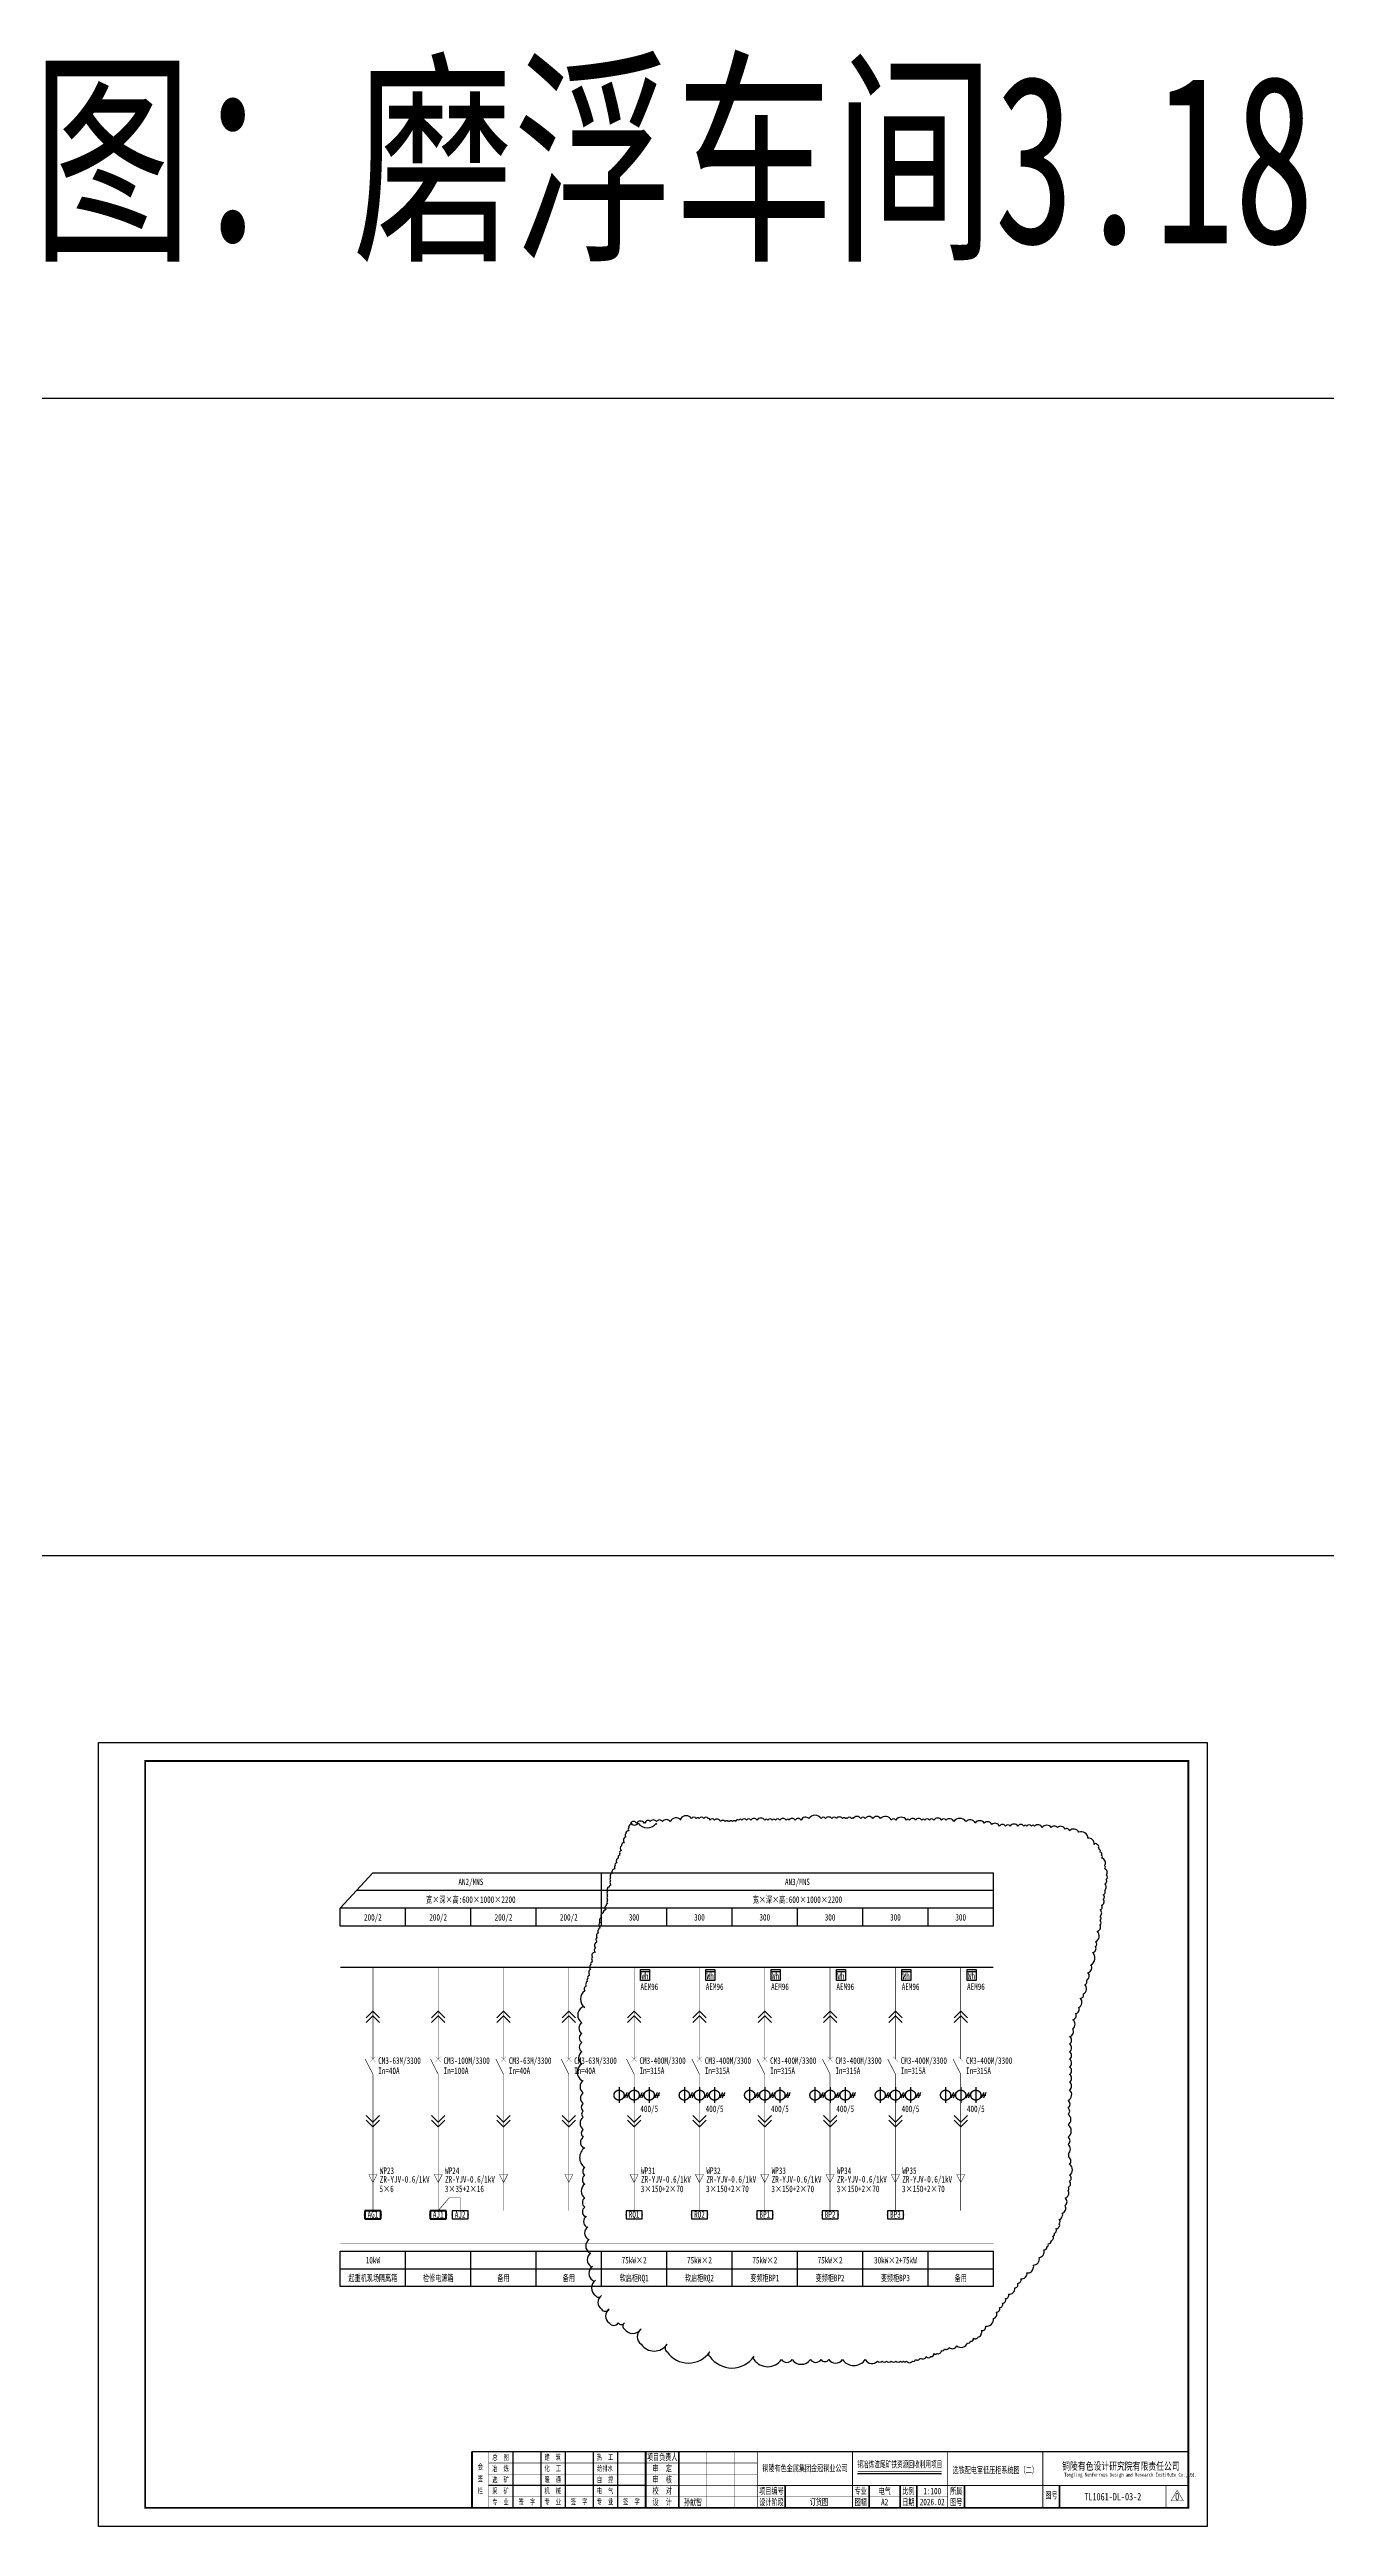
# Model space of a CAD drawing. Header units: millimetres. Extents: x 401220 to 2750366, y -101310 to 943175.
# Drawn here: x 649596 to 718024, y 700022 to 832709 of the extents above; entities that cross this region are included whole.
import ezdxf
from ezdxf.enums import TextEntityAlignment as Align

# ---------------------------------------------------------------- set-up
doc = ezdxf.new("R2010")
doc.units = ezdxf.units.MM
doc.linetypes.add('常规', pattern=[20, 10, 0, 10])
for name, color, linetype, lineweight in [('BXT', 7, 'Continuous', 0), ('CAXA0', 7, 'Continuous', 70), ('MX', 3, 'Continuous', 0), ('SW', 8, 'Continuous', 20), ('TEXT', 4, 'Continuous', 0), ('电辅助1', 7, 'Continuous', 0)]:
    doc.layers.add(name, color=color, linetype=linetype, lineweight=lineweight)
for name, color, linetype in [('动力平面导线层', 3, '常规'), ('图框', 7, 'Continuous'), ('文字', 7, 'Continuous'), ('照明平面设备层', 1, 'Continuous')]:
    doc.layers.add(name, color=color, linetype=linetype)
doc.styles.add('HZ', font='simsun.ttf', dxfattribs={"width": 0.75})
doc.styles.add('IDQSTYLE', font='NSimSun.ttf', dxfattribs={"width": 0.7})
doc.styles.add('标准', font='NSimSun.ttf', dxfattribs={"width": 0.667})
doc.linetypes.add('接地线', pattern='A,500,[136,EESLTYPE.shx,S=100,R=0,X=0,Y=0],500,-200,60,-200', length=1460)

# ---------------------------------------------------------------- blocks, each defined once
blk = doc.blocks.new('PLA1')
at = {"color": 0, "linetype": 'ByBlock', "lineweight": -2}
for p, q in [((-500, 500), (-500, 0)), ((500, 500), (-500, 500)), ((-500, 0), (500, 0)), ((500, 0), (500, 500))]:
    blk.add_line(p, q, dxfattribs=at)
for p in [(-500, 250), (0, 500), (0, 0), (500, 250)]:
    blk.add_point(p, dxfattribs=at)
blk = doc.blocks.new('HG')
at = {"layer": 'CAXA0', "color": 3, "linetype": 'Continuous', "lineweight": 0}
for p, q in [((0, 0), (-360, -360)), ((0, 0), (360, -360)), ((0, -250), (-360, -610)), ((0, -250), (360, -610))]:
    blk.add_line(p, q, dxfattribs=at)
blk = doc.blocks.new('0208D')
at = {"color": 3, "linetype": 'Continuous', "const_width": 0.3}
blk.add_lwpolyline([(0, -7.5), (0, 0)], dxfattribs=at)
blk.add_lwpolyline([(0, -7.5), (2.5, -2.5), (-2.5, -2.5)], close=True, dxfattribs=at)
blk = doc.blocks.new('1107AA')
at = {"color": 3, "linetype": 'Continuous'}
for points, const_width in [([(0, -7.5), (-3.8, 0)], 0.3), ([(1.2, 1.2), (-1.2, -1.2)], 0.1), ([(-1.2, 1.2), (1.2, -1.2)], 0.1)]:
    blk.add_lwpolyline(points, dxfattribs=dict(at, const_width=const_width))
blk = doc.blocks.new('KK')
at = {"layer": 'MX', "color": 3, "linetype": '常规', "lineweight": 25}
for p, q in [((-498, -143), (-378, 128)), ((-384, -143), (-264, 128)), ((313, -143), (432, 128)), ((426, -143), (546, 128)), ((1123, -143), (1243, 128)), ((1236, -143), (1356, 128)), ((-540, -8), (-270, -8)), ((270, -8), (540, -8)), ((1080, -8), (1351, -8))]:
    blk.add_line(p, q, dxfattribs=at)
for centre in [(-810, -8), (0, -8), (810, -8)]:
    blk.add_circle(centre, 270, dxfattribs=at)
at = {"layer": '动力平面导线层', "lineweight": -3, "ltscale": 100}
for p, q in [((-810, 417), (-810, -417)), ((0, 417), (0, -417)), ((810, 417), (810, -417))]:
    blk.add_line(p, q, dxfattribs=at)
blk = doc.blocks.new('3')
at = {"layer": 'TEXT', "color": 7, "lineweight": 25, "style": 'HZ', "width": 0.75}
for s, height, p in [('铜陵有色设计研究院有限责任公司', 400, (221501, 249018)), ('Tongling Nonferrous Design and Research Institute Co.,Ltd.', 200, (221613, 248659))]:
    blk.add_text(s, height=height, dxfattribs=at).set_placement(p)
blk = doc.blocks.new('铜陵有色图签02')
at = {"layer": '图框', "linetype": 'Continuous', "lineweight": 50}
for p, q in [((-38401, 3003), (-38401, 1)), ((-29100, 3001), (-29100, 0))]:
    blk.add_line(p, q, dxfattribs=at)
at = {"layer": '图框', "color": 7, "linetype": 'Continuous', "lineweight": 25}
for p, q in [((-36201, 3010), (-36201, 9)), ((-34701, 3010), (-34701, 9)), ((-33401, 3017), (-33401, 16)), ((-31901, 3017), (-31901, 16)), ((-30601, 3017), (-30601, 16)), ((-29100, 1201), (-37501, 1201))]:
    blk.add_line(p, q, dxfattribs=at)
at = {"layer": '图框', "color": 7, "linetype": 'Continuous', "lineweight": 35}
for p, q in [((-27300, 3001), (-27300, 1)), ((-21600, 1197), (-21600, -3)), ((-17100, 1200), (-17100, 0)), ((-15450, 0), (-15450, 1200)), ((-14550, 1200), (-14550, 0)), ((-12000, 1201), (-12000, 1)), ((-6900, 1202), (-6900, 2))]:
    blk.add_line(p, q, dxfattribs=at)
at = {"layer": '图框', "lineweight": 25}
blk.add_line((-17723, 1830), (-13223, 1830), dxfattribs=at)
at = {"layer": '图框', "lineweight": 70, "const_width": 70}
blk.add_lwpolyline([(-17980, 3001), (0, 3001), (-38401, 3001)], dxfattribs=at)
at = {"layer": '图框', "color": 7, "linetype": 'Continuous', "lineweight": 25, "const_width": 25}
for points in [[(-37501, 3000), (-37501, 0)], [(-25800, 3001), (-25800, 1)], [(-24300, 3001), (-24300, 1)], [(-23100, 2401), (-37501, 2401)], [(-23100, 1801), (-37501, 1801)], [(-12900, 600), (-18000, 600), (-37501, 600)], [(-23100, 1201), (-29100, 1201)], [(-602, 943), (-932, 371), (-272, 371), (-602, 943)]]:
    blk.add_lwpolyline(points, dxfattribs=at)
at = {"layer": '图框', "linetype": 'Continuous', "lineweight": 50, "const_width": 50}
for points in [[(-23100, 3001), (-23100, 1)], [(-18000, 3000), (-18000, 0)]]:
    blk.add_lwpolyline(points, dxfattribs=at)
at = {"layer": '图框', "lineweight": 50, "const_width": 50}
for points in [[(-12900, 3001), (-12900, 1)], [(-7800, 3001), (-7800, 1)], [(0, 3000), (0, 0)], [(-23100, 1200), (0, 1200)]]:
    blk.add_lwpolyline(points, dxfattribs=at)
at = {"layer": '图框', "lineweight": 25, "const_width": 35}
blk.add_lwpolyline([(-17723, 1930), (-13223, 1930)], dxfattribs=at)
at = {"layer": '图框', "linetype": 'Continuous', "lineweight": 70, "const_width": 70}
blk.add_lwpolyline([(-38401, 1), (0, 0)], dxfattribs=at)
at = {"layer": '图框', "color": 7, "linetype": 'Continuous', "lineweight": 35, "const_width": 25}
blk.add_lwpolyline([(-1200, 1201), (-1200, 0)], dxfattribs=at)
at = {"layer": '图框', "lineweight": 25}
blk.add_blockref('3', (-228268, -246986), dxfattribs=at)
at = {"layer": 'TEXT', "color": 7, "lineweight": 25, "style": '标准', "width": 0.667}
for s, height, p in [('总  图', 300, (-36862, 2555)), ('建  筑', 300, (-34062, 2562)), ('热  工', 300, (-31262, 2562)), ('项目负责人', 350, (-28197, 2541)), ('签', 300, (-37942, 1404)), ('会', 300, (-37942, 2054)), ('冶  炼', 300, (-36862, 1955)), ('选  矿', 300, (-36862, 1355)), ('化  工', 300, (-34062, 1962)), ('暖  通', 300, (-34062, 1362)), ('给排水', 300, (-31262, 1962)), ('自  控', 300, (-31262, 1362)), ('审  定', 350, (-28197, 1941)), ('审  核', 350, (-28197, 1341)), ('栏', 300, (-37942, 754)), ('采  矿', 300, (-36862, 754)), ('专  业', 300, (-36862, 170)), ('签  字', 300, (-35449, 170)), ('机  械', 300, (-34062, 761)), ('专  业', 300, (-34062, 177)), ('签  字', 300, (-32649, 177)), ('专  业', 300, (-31262, 177)), ('电  气', 300, (-31262, 761)), ('签  字', 300, (-29849, 177)), ('校  对', 350, (-28197, 741)), ('设  计', 350, (-28197, 139)), ('项目编号', 350, (-22343, 730)), ('设计阶段', 350, (-22343, 130)), ('专业', 350, (-17559, 730)), ('图幅', 350, (-17559, 130)), ('比例', 350, (-15009, 730)), ('日期', 350, (-15009, 130)), ('所属', 350, (-12438, 730)), ('图号', 350, (-12438, 130)), ('图号', 350, (-7339, 495))]:
    blk.add_text(s, height=height, dxfattribs=at).set_placement(p, align=Align.CENTER)

msp = doc.modelspace()

# ---------------------------------------------------------------- linework, layer by layer
at = {"color": 3}
for p, q in [((930455.5, 814021.7), (401219.7, 814021.7)), ((930455.5, 752021.7), (401219.7, 752021.7))]:
    msp.add_line(p, q, dxfattribs=at)
msp.add_line((665174.2, 733137.5), (666924.2, 735037.5))
at = {"color": 1}
msp.add_lwpolyline([(680809.6, 737702.4, 0.52056705), (680809.6, 737620.8, 0.52056705), (680646.1, 737539.1, 0.52056705), (680646.1, 737457.5, 0.52056705), (680646.1, 737294.2, 0.52056705), (680482.7, 737130.9, 0.52056705), (680482.7, 736967.6, 0.52056705), (680401, 736641, 0.52056705), (680237.6, 736477.7, 0.52056705), (680237.6, 736232.7, 0.52056705), (680155.9, 736069.4, 0.52056705), (680155.9, 735987.8, 0.52056705), (680074.2, 735824.5, 0.52056705), (679992.5, 735579.5, 0.52056705), (679910.8, 735416.3, 0.52056705), (679910.8, 735253, 0.52056705), (679747.3, 735008, 0.52056705), (679665.6, 734763.1, 0.52056705), (679665.6, 734599.8, 0.52056705), (679665.6, 734436.5, 0.52056705), (679665.6, 734354.8, 0.52056705), (679583.9, 734273.2, 0.52056705), (679502.2, 734191.5, 0.52056705), (679502.2, 734109.9, 0.52056705), (679502.2, 734028.2, 0.52056705), (679502.2, 733864.9, 0.52056705), (679502.2, 733783.3, 0.52056705), (679502.2, 733620, 0.52056705), (679502.2, 733538.3, 0.52056705), (679502.2, 733375, 0.52056705), (679420.5, 733293.4, 0.52056705), (679420.5, 733048.4, 0.52056705), (679257.1, 732885.2, 0.52056705), (679175.4, 732640.2, 0.52056705), (679093.7, 732395.3, 0.52056705), (679093.7, 732150.3, 0.52056705), (679093.7, 732068.7, 0.52056705), (679012, 731987, 0.52056705), (679012, 731823.7, 0.52056705), (678930.3, 731578.8, 0.52056705), (678930.3, 731333.8, 0.52056705), (678848.5, 731007.2, 0.52056705), (678848.5, 730762.3, 0.52056705), (678766.8, 730762.3, 0.52056705), (678685.1, 730517.3, 0.52056705), (678685.1, 730354.1, 0.52056705), (678685.1, 730272.4, 0.52056705), (678603.4, 730109.1, 0.52056705), (678603.4, 729864.2, 0.52056705), (678521.7, 729619.2, 0.52056705), (678521.7, 729537.6, 0.52056705), (678440, 729374.3, 0.52056705), (678440, 729211, 0.52056705), (678358.3, 729129.3, 0.52056705), (678358.3, 728966, 0.52056705), (678276.6, 728721.1, 0.52056705), (678276.6, 727823, 0.52056705), (678113.2, 727823, 0.52056705), (678113.2, 727006.5, 0.52056705), (678113.2, 726434.9, 0.52056705), (678113.2, 725945, 0.52056705), (678113.2, 725455.1, 0.52056705), (678113.2, 724802, 0.52056705), (678113.2, 723903.8, 0.52056705), (678194.9, 723903.8, 0.52056705), (678194.9, 723250.6, 0.52056705), (678194.9, 722679.1, 0.52056705), (678194.9, 722270.9, 0.52056705), (678194.9, 721944.3, 0.52056705), (678194.9, 721291.1, 0.52056705), (678194.9, 720882.8, 0.52056705), (678194.9, 720311.3, 0.52056705), (678276.6, 720311.3, 0.52056705), (678276.6, 719249.9, 0.52056705), (678276.6, 718841.6, 0.52056705), (678276.6, 718351.7, 0.52056705), (678276.6, 717616.9, 0.52056705), (678276.6, 717127, 0.52056705), (678276.6, 716637.1, 0.52056705), (678358.3, 716637.1, 0.52056705), (678358.3, 716065.6, 0.52056705), (678440, 716065.6, 0.52056705), (678440, 715412.4, 0.52056705), (678521.7, 715412.4, 0.52056705), (678521.7, 714677.6, 0.52056705), (678603.4, 714677.6, 0.52056705), (678603.4, 713942.7, 0.52056705), (678685.1, 713942.7, 0.52056705), (678685.1, 713207.9, 0.52056705), (678848.5, 713207.9, 0.52056705), (678848.5, 712391.4, 0.52056705), (679175.4, 712391.4, 0.52056705), (679175.4, 711656.6, 0.52056705), (679583.9, 711656.6, 0.52056705), (679583.9, 710921.7, 0.52056705), (680074.2, 710921.7, 0.52056705), (680401, 710921.7, 0.52056705), (680401, 710595.1, 0.52056705), (681299.8, 710595.1, 0.52056705), (681299.8, 709778.7, 0.52056705), (682688.9, 709778.7, 0.52056705), (682688.9, 709370.4, 0.52056705), (684976.7, 709370.4, 0.52056705), (684976.7, 709125.5, 0.52056705), (687346.3, 709125.5, 0.52056705), (687346.3, 708962.2, 0.52056705), (688817, 708962.2, 0.52056705), (689389, 708962.2, 0.52056705), (690369.5, 708962.2, 0.52056705), (690941.4, 708962.2, 0.52056705), (691350, 708962.2, 0.52056705), (692085.4, 708962.2, 0.52056705), (693311, 708962.2, 0.52056705), (693964.7, 708880.5, 0.52056705), (694209.8, 708880.5, 0.52056705), (694454.9, 708880.5, 0.52056705), (694700, 708880.5, 0.52056705), (694945.2, 708880.5, 0.52056705), (695190.3, 708880.5, 0.52056705), (695353.7, 708880.5, 0.52056705), (695517.1, 708880.5, 0.52056705), (695844, 708880.5, 0.52056705), (696007.4, 708962.2, 0.52056705), (696252.5, 709043.8, 0.52056705), (696579.4, 709125.5, 0.52056705), (696824.5, 709125.5, 0.52056705), (696987.9, 709288.8, 0.52056705), (697151.3, 709288.8, 0.52056705), (697396.4, 709452.1, 0.52056705), (697559.9, 709533.7, 0.52056705), (697805, 709615.4, 0.52056705), (698213.5, 709697, 0.52056705), (698785.5, 709860.3, 0.52056705), (698948.9, 709942, 0.52056705), (699112.3, 710105.3, 0.52056705), (699357.5, 710186.9, 0.52056705), (699520.9, 710350.2, 0.52056705), (699520.9, 710513.5, 0.52056705), (699766, 710758.4, 0.52056705), (700174.5, 711166.7, 0.52056705), (700338, 711493.3, 0.52056705), (700501.4, 711738.2, 0.52056705), (700664.8, 711983.2, 0.52056705), (700828.2, 712228.1, 0.52056705), (700991.6, 712473.1, 0.52056705), (701318.5, 712799.7, 0.52056705), (701481.9, 713044.6, 0.52056705), (701645.3, 713289.5, 0.52056705), (701972.1, 713616.1, 0.52056705), (702299, 713861.1, 0.52056705), (702299, 714024.4, 0.52056705), (702625.8, 714432.6, 0.52056705), (702870.9, 714840.9, 0.52056705), (703034.3, 715004.2, 0.52056705), (703116.1, 715167.5, 0.52056705), (703279.5, 715330.8, 0.52056705), (703361.2, 715575.7, 0.52056705), (703442.9, 715739, 0.52056705), (703524.6, 715983.9, 0.52056705), (703688, 716065.6, 0.52056705), (703688, 716228.9, 0.52056705), (703688, 716473.8, 0.52056705), (703851.4, 716637.1, 0.52056705), (703851.4, 716800.4, 0.52056705), (704014.9, 717208.7, 0.52056705), (704014.9, 717616.9, 0.52056705), (704178.3, 718025.1, 0.52056705), (704178.3, 718188.4, 0.52056705), (704260, 718515, 0.52056705), (704260, 718841.6, 0.52056705), (704260, 719413.2, 0.52056705), (704178.3, 719821.4, 0.52056705), (704178.3, 719984.7, 0.52056705), (704178.3, 720474.6, 0.52056705), (704178.3, 720882.8, 0.52056705), (704178.3, 721536, 0.52056705), (704178.3, 722107.6, 0.52056705), (704178.3, 722434.2, 0.52056705), (704178.3, 722842.4, 0.52056705), (704260, 723413.9, 0.52056705), (704260, 723822.2, 0.52056705), (704260, 724230.4, 0.52056705), (704260, 724638.7, 0.52056705), (704260, 725046.9, 0.52056705), (704260, 725455.1, 0.52056705), (704260, 725863.4, 0.52056705), (704260, 726271.6, 0.52056705), (704423.4, 726679.9, 0.52056705), (704423.4, 727169.8, 0.52056705), (704586.8, 727496.4, 0.52056705), (704750.2, 727823, 0.52056705), (704831.9, 728312.8, 0.52056705), (704995.4, 728557.8, 0.52056705), (705077.1, 729047.7, 0.52056705), (705158.8, 729292.6, 0.52056705), (705240.5, 729700.9, 0.52056705), (705403.9, 730109.1, 0.52056705), (705485.6, 730762.3, 0.52056705), (705649, 731088.9, 0.52056705), (705649, 731333.8, 0.52056705), (705730.7, 731905.4, 0.52056705), (705894.2, 732232, 0.52056705), (705894.2, 732476.9, 0.52056705), (705894.2, 732721.9, 0.52056705), (705894.2, 733048.4, 0.52056705), (705975.9, 733293.4, 0.52056705), (706057.6, 733620, 0.52056705), (706057.6, 733864.9, 0.52056705), (706139.3, 734109.9, 0.52056705), (706139.3, 734436.5, 0.52056705), (706221, 734681.4, 0.52056705), (706221, 734926.4, 0.52056705), (706139.3, 735253, 0.52056705), (706139.3, 735416.3, 0.52056705), (705975.9, 735824.5, 0.52056705), (705975.9, 735987.8, 0.52056705), (705894.2, 736151.1, 0.52056705), (705812.4, 736314.4, 0.52056705), (705812.4, 736396, 0.52056705), (705730.7, 736559.3, 0.52056705), (705567.3, 736559.3, 0.52056705), (705240.5, 736885.9, 0.52056705), (704750.2, 737212.5, 0.52056705), (704260, 737294.2, 0.52056705), (704014.9, 737375.8, 0.52056705), (703606.3, 737457.5, 0.52056705), (703279.5, 737457.5, 0.52056705), (702789.2, 737457.5, 0.52056705), (702380.7, 737539.1, 0.52056705), (702217.3, 737539.1, 0.52056705), (701972.1, 737539.1, 0.52056705), (701808.7, 737539.1, 0.52056705), (701481.9, 737539.1, 0.52056705), (701073.3, 737539.1, 0.52056705), (700828.2, 737539.1, 0.52056705), (700501.4, 737539.1, 0.52056705), (700092.8, 737620.8, 0.52056705), (699684.3, 737702.4, 0.52056705), (699194, 737702.4, 0.52056705), (698703.8, 737784.1, 0.52056705), (698050.1, 737784.1, 0.52056705), (697641.6, 737865.7, 0.52056705), (697396.4, 737865.7, 0.52056705), (696987.9, 737865.7, 0.52056705), (696742.8, 737865.7, 0.52056705), (696497.6, 737865.7, 0.52056705), (696334.2, 737865.7, 0.52056705), (696007.4, 737865.7, 0.52056705), (695680.6, 737865.7, 0.52056705), (695517.1, 737865.7, 0.52056705), (694945.2, 737865.7, 0.52056705), (694700, 737865.7, 0.52056705), (694128.1, 737947.4, 0.52056705), (693719.5, 737947.4, 0.52056705), (693311, 737947.4, 0.52056705), (693065.9, 737947.4, 0.52056705), (692657.3, 737947.4, 0.52056705), (692575.6, 737947.4, 0.52056705), (692330.5, 737947.4, 0.52056705), (692248.8, 737947.4, 0.52056705), (692085.4, 737947.4, 0.52056705), (691758.5, 737947.4, 0.52056705), (691513.4, 737947.4, 0.52056705), (691186.6, 737947.4, 0.52056705), (690941.4, 737947.4, 0.52056705), (690287.8, 737947.4, 0.52056705), (689879.2, 737865.7, 0.52056705), (689552.4, 737865.7, 0.52056705), (689225.6, 737865.7, 0.52056705), (689062.1, 737865.7, 0.52056705), (688735.3, 737865.7, 0.52056705), (688490.2, 737865.7, 0.52056705), (688326.8, 737865.7, 0.52056705), (688081.6, 737865.7, 0.52056705), (687918.2, 737865.7, 0.52056705), (687509.7, 737865.7, 0.52056705), (687182.8, 737865.7, 0.52056705), (686937.7, 737865.7, 0.52056705), (686692.6, 737865.7, 0.52056705), (686529.2, 737865.7, 0.52056705), (686365.8, 737784.1, 0.52056705), (686202.3, 737784.1, 0.52056705), (686038.9, 737784.1, 0.52056705), (685957.2, 737784.1, 0.52056705), (685793.8, 737784.1, 0.52056705), (685548.7, 737784.1, 0.52056705), (685221.8, 737865.7, 0.52056705), (684976.7, 737865.7, 0.52056705), (684895, 737947.4, 0.52056705), (684649.9, 737947.4, 0.52056705), (684404.7, 737947.4, 0.52056705), (684241.3, 737947.4, 0.52056705), (683996.2, 737947.4, 0.52056705), (683424.2, 737947.4, 0.52056705), (683424.2, 737865.7, 0.52056705), (682852.3, 737784.1, 0.52056705), (682443.7, 737784.1, 0.52056705), (682116.9, 737784.1, 0.52056705), (681790.1, 737784.1, 0.52056705), (681544.9, 737784.1, 0.52056705), (681544.9, 737702.4, 0.52056705), (681463.2, 737702.4, 0.52056705), (681054.7, 737702.4, 0.52056705), (680727.8, 737702.4, 0.52056705), (680727.8, 737702.4, 0.52056705), (681136.4, 737702.4, 0.52056705), (682116.9, 737702.4, 0.52056705), (682116.9, 737620.8)], format="xyb", dxfattribs=at)
at = {"layer": '动力平面导线层', "color": 0, "linetype": 'ByBlock'}
for p, q in [((700174.2, 734087.5), (666049.2, 734087.5)), ((666924.2, 735037.5), (700174.2, 735037.5)), ((679174.2, 732187.5), (679174.2, 735037.5)), ((700174.2, 732187.5), (700174.2, 735037.5)), ((700174.2, 733137.5), (665174.2, 733137.5)), ((665174.2, 732187.5), (665174.2, 733137.5)), ((668674.2, 732187.5), (668674.2, 733137.5)), ((672174.2, 732187.5), (672174.2, 733137.5)), ((675674.2, 732187.5), (675674.2, 733137.5)), ((682674.2, 732187.5), (682674.2, 733137.5)), ((686174.2, 732187.5), (686174.2, 733137.5)), ((689674.2, 732187.5), (689674.2, 733137.5)), ((693174.2, 732187.5), (693174.2, 733137.5)), ((696674.2, 732187.5), (696674.2, 733137.5)), ((700174.2, 732187.5), (665174.2, 732187.5)), ((665174.2, 714768.8), (700174.2, 714768.8)), ((665174.2, 712868.8), (665174.2, 714768.8)), ((668674.2, 712868.8), (668674.2, 714768.8)), ((672174.2, 712868.8), (672174.2, 714768.8)), ((672174.2, 712868.8), (672174.2, 714768.8)), ((675674.2, 712868.8), (675674.2, 714768.8)), ((679174.2, 712868.8), (679174.2, 714768.8)), ((682674.2, 712868.8), (682674.2, 714768.8)), ((686174.2, 712868.8), (686174.2, 714768.8)), ((689674.2, 712868.8), (689674.2, 714768.8)), ((693174.2, 712868.8), (693174.2, 714768.8)), ((696674.2, 712868.8), (696674.2, 714768.8)), ((700174.2, 712868.8), (700174.2, 714768.8)), ((665174.2, 713818.8), (700174.2, 713818.8)), ((700174.2, 712868.8), (665174.2, 712868.8))]:
    msp.add_line(p, q, dxfattribs=at)
at = {"layer": '动力平面导线层', "color": 3, "linetype": 'ByBlock', "lineweight": 20, "ltscale": 2, "const_width": 84}
msp.add_lwpolyline([(700174.2, 729971.6), (665174.2, 729971.6)], dxfattribs=at)
at = {"layer": '动力平面导线层', "color": 4, "linetype": '接地线', "lineweight": -3, "const_width": 30}
msp.add_lwpolyline([(665174.2, 715199.1), (700174.2, 715199.1)], dxfattribs=at)
at = {"layer": '图框', "linetype": 'Continuous', "lineweight": 100, "const_width": 100}
msp.add_lwpolyline([(654724.2, 701021.7), (710624.2, 701021.7), (710624.2, 741021.7), (654724.2, 741021.7)], close=True, dxfattribs=at)
at = {"layer": '文字', "color": 3, "linetype": 'ByBlock', "lineweight": 25, "const_width": 30}
for points in [[(666924.2, 725058.2), (666924.2, 729971.6)], [(670424.2, 725058.2), (670424.2, 729971.6)], [(673924.2, 725058.2), (673924.2, 729971.6)], [(677424.2, 725058.2), (677424.2, 729971.6)], [(680924.2, 725058.2), (680924.2, 729971.6)], [(684424.2, 725058.2), (684424.2, 729971.6)], [(687924.2, 725058.2), (687924.2, 729971.6)], [(691424.2, 725058.2), (691424.2, 729971.6)], [(694924.2, 725058.2), (694924.2, 729971.6)], [(698424.2, 725058.2), (698424.2, 729971.6)], [(666924.3, 724247.8), (666924.3, 716938.6)], [(670424.3, 724247.8), (670424.3, 716938.6)], [(673924.3, 724247.8), (673924.3, 716938.6)], [(677424.3, 724247.8), (677424.3, 716938.6)], [(680924.3, 724247.8), (680924.3, 716938.6)], [(684424.3, 724247.8), (684424.3, 716938.6)], [(687924.2, 724247.8), (687924.2, 716938.6)], [(691424.3, 724247.8), (691424.3, 716938.6)], [(694924.3, 724247.8), (694924.3, 716938.6)], [(698424.3, 724247.8), (698424.3, 716938.6)], [(671012, 717626.4), (670424.3, 716938.6)], [(671012, 717626.4), (671599.7, 717626.4)], [(671599.7, 717626.4), (671599.7, 716938.6)]]:
    msp.add_lwpolyline(points, dxfattribs=at)
at = {"layer": '照明平面设备层', "color": 0, "lineweight": -3, "ltscale": 100}
msp.add_lwpolyline([(652224.2, 742021.7), (711624.2, 742021.7), (711624.2, 700021.7), (652224.2, 700021.7)], close=True, dxfattribs=at)
at = {"layer": '电辅助1', "color": 2, "linetype": 'ByBlock', "lineweight": 25}
for p, q in [((681262.9, 729267.7), (681262.9, 729849.2)), ((681262.9, 729849.2), (681747.5, 729849.2)), ((681747.5, 729849.2), (681747.5, 729267.7)), ((684762.9, 729267.7), (684762.9, 729849.2)), ((684762.9, 729849.2), (685247.5, 729849.2)), ((685247.5, 729849.2), (685247.5, 729267.7)), ((688262.9, 729267.7), (688262.9, 729849.2)), ((688262.9, 729849.2), (688747.5, 729849.2)), ((688747.5, 729849.2), (688747.5, 729267.7)), ((691762.9, 729267.7), (691762.9, 729849.2)), ((691762.9, 729849.2), (692247.5, 729849.2)), ((692247.5, 729849.2), (692247.5, 729267.7)), ((695262.9, 729267.7), (695262.9, 729849.2)), ((695262.9, 729849.2), (695747.5, 729849.2)), ((695747.5, 729849.2), (695747.5, 729267.7)), ((698762.9, 729267.7), (698762.9, 729849.2)), ((698762.9, 729849.2), (699247.5, 729849.2)), ((699247.5, 729849.2), (699247.5, 729267.7)), ((681262.9, 729752.3), (681747.5, 729752.3)), ((681747.5, 729267.7), (681262.9, 729267.7)), ((684762.9, 729752.3), (685247.5, 729752.3)), ((685247.5, 729267.7), (684762.9, 729267.7)), ((688262.9, 729752.3), (688747.5, 729752.3)), ((688747.5, 729267.7), (688262.9, 729267.7)), ((691762.9, 729752.3), (692247.5, 729752.3)), ((692247.5, 729267.7), (691762.9, 729267.7)), ((695262.9, 729752.3), (695747.5, 729752.3)), ((695747.5, 729267.7), (695262.9, 729267.7)), ((698762.9, 729752.3), (699247.5, 729752.3)), ((699247.5, 729267.7), (698762.9, 729267.7))]:
    msp.add_line(p, q, dxfattribs=at)

# ---------------------------------------------------------------- block references
for p in [(666924.1, 727622.9), (670424.1, 727622.9), (673924.1, 727622.9), (677424.1, 727622.9), (680924.1, 727622.9), (684424.1, 727622.9), (687924.1, 727622.9), (691424.1, 727622.9), (694924.1, 727622.9), (698424.1, 727622.9)]:
    msp.add_blockref('HG', p)
at = {"rotation": 180}
for p in [(666924.1, 721433.9), (670424.1, 721433.9), (673924.1, 721433.9), (677424.1, 721433.9), (680924.1, 721433.9), (684424.1, 721433.9), (687924.1, 721433.9), (691424.1, 721433.9), (694924.1, 721433.9), (698424.1, 721433.9)]:
    msp.add_blockref('HG', p, dxfattribs=at)
at = {"layer": 'BXT', "linetype": 'ByBlock', "xscale": 87.66225000098348, "yscale": 87.66225000098348, "zscale": 87.66225000098348}
for p in [(666924.3, 719099.3), (670424.3, 719099.3), (673924.3, 719099.3), (677424.3, 719099.3), (680924.3, 719099.3), (684424.3, 719099.3), (687924.2, 719099.3), (691424.3, 719099.3), (694924.3, 719099.3), (698424.3, 719099.3)]:
    msp.add_blockref('0208D', p, dxfattribs=at)
at = {"layer": '动力平面导线层', "color": 0, "lineweight": -3}
for p in [(680924.2, 723134), (684424.2, 723134), (687924.2, 723134), (691424.2, 723134), (694924.2, 723134), (698424.2, 723134)]:
    msp.add_blockref('KK', p, dxfattribs=at)
at = {"layer": '图框', "lineweight": 25}
msp.add_blockref('铜陵有色图签02', (710624.2, 701021.7), dxfattribs=at)
at = {"layer": '文字', "color": 3, "linetype": 'ByBlock', "lineweight": 25, "xscale": 108.0493425019085, "yscale": 108.0493425019085, "zscale": 108.0493425019085}
for p in [(666924.3, 725058.2), (670424.3, 725058.2), (673924.3, 725058.2), (677424.3, 725058.2), (680924.3, 725058.2), (684424.3, 725058.2), (687924.2, 725058.2), (691424.3, 725058.2), (694924.3, 725058.2), (698424.3, 725058.2)]:
    msp.add_blockref('1107AA', p, dxfattribs=at)
at = {"layer": '照明平面设备层', "color": 4, "lineweight": 40, "xscale": 0.8640000000596046, "yscale": 0.8640000000596046, "zscale": 0.8640000000596046}
msp.add_blockref('PLA1', (666924.3, 716506.6), dxfattribs=at)
at = {"layer": '照明平面设备层', "color": 1, "lineweight": 40, "xscale": 0.8640000000596046, "yscale": 0.8640000000596046, "zscale": 0.8640000000596046}
msp.add_blockref('PLA1', (670424.3, 716506.6), dxfattribs=at)
at = {"layer": '照明平面设备层', "color": 1, "linetype": 'ByBlock', "lineweight": 30, "xscale": 0.8640000000596046, "yscale": 0.8640000000596046, "zscale": 0.8640000000596046}
msp.add_blockref('PLA1', (671599.7, 716506.6), dxfattribs=at)
at = {"layer": '照明平面设备层', "color": 6, "lineweight": 30, "xscale": 0.8640000000596046, "yscale": 0.8640000000596046, "zscale": 0.8640000000596046}
for p in [(680924.3, 716506.6), (684424.3, 716506.6), (687924.2, 716506.6), (691424.2, 716506.6), (694924.2, 716506.6)]:
    msp.add_blockref('PLA1', p, dxfattribs=at)

# ---------------------------------------------------------------- texts
at = {"color": 2, "style": 'IDQSTYLE', "width": 0.7}
msp.add_text('电气订货图：磨浮车间3.18', height=9000, dxfattribs=at).set_placement((665837.6, 822335.4), align=Align.CENTER)
at = {"layer": 'SW', "color": 7, "linetype": 'ByBlock', "lineweight": 25, "style": '标准', "width": 0.667}
for s, p in [('宽×深×高:600×1000×2200', (672174.2, 733427.5)), ('AN2/MNS', (672174.2, 734377.5)), ('宽×深×高:600×1000×2200', (689674.2, 733427.5)), ('AN3/MNS', (689674.2, 734377.5)), ('AJ2', (671599.7, 716561.8)), ('起重机现场隔离箱', (666924.2, 713158.7)), ('检修电源箱', (670424.2, 713158.7)), ('备用', (673924.2, 713158.7)), ('备用', (677424.2, 713158.7))]:
    msp.add_text(s, height=350, dxfattribs=at).set_placement(p, align=Align.CENTER)
at = {"layer": 'SW', "color": 2, "linetype": 'Continuous', "lineweight": 25, "style": '标准', "width": 0.667}
for p in [(681262.9, 728760.6), (684762.9, 728760.6), (688262.9, 728760.6), (691762.9, 728760.6), (695262.9, 728760.6), (698762.9, 728760.6)]:
    msp.add_text('AEM96', height=350, dxfattribs=at).set_placement(p)
at = {"layer": 'SW', "color": 7, "linetype": 'ByBlock', "lineweight": 25, "style": '标准', "width": 0.667}
for s, p in [('CM3-63M/3300', (667209.1, 724803.2)), ('In=40A', (667209.1, 724258.9)), ('CM3-100M/3300', (670709.1, 724803.2)), ('In=100A', (670709.1, 724258.9)), ('CM3-63M/3300', (674209.1, 724803.2)), ('In=40A', (674209.1, 724258.9)), ('CM3-63M/3300', (677709.1, 724803.2)), ('In=40A', (677709.1, 724258.9)), ('CM3-400M/3300', (681209, 724803.2)), ('In=315A', (681209, 724258.9)), ('CM3-400M/3300', (684709, 724803.2)), ('In=315A', (684709, 724258.9)), ('CM3-400M/3300', (688209, 724803.2)), ('In=315A', (688209, 724258.9)), ('CM3-400M/3300', (691709, 724803.2)), ('In=315A', (691709, 724258.9)), ('CM3-400M/3300', (695209, 724803.2)), ('In=315A', (695209, 724258.9)), ('CM3-400M/3300', (698709, 724803.2)), ('In=315A', (698709, 724258.9))]:
    msp.add_text(s, height=350, dxfattribs=at).set_placement(p)
at = {"layer": 'SW', "color": 7, "linetype": 'Continuous', "lineweight": 25, "style": '标准', "width": 0.667}
for s, p in [('400/5', (681733.1, 722218.1)), ('400/5', (685233.1, 722218.1)), ('400/5', (688733.1, 722218.1)), ('400/5', (692233.1, 722218.1)), ('400/5', (695733.1, 722218.1)), ('400/5', (699233.1, 722218.1)), ('AG1', (666924.3, 716561.8)), ('AJ1', (670424.3, 716561.8)), ('RQ1', (680924.3, 716561.8)), ('RQ2', (684424.3, 716561.8)), ('BP1', (687924.2, 716561.8)), ('BP2', (691424.2, 716561.8)), ('BP3', (694924.2, 716561.8)), ('孙献智', (684076, 701142.2))]:
    msp.add_text(s, height=350, dxfattribs=at).set_placement(p, align=Align.CENTER)
at = {"layer": 'SW', "color": 0, "linetype": 'ByBlock', "lineweight": 25, "style": '标准', "width": 0.667}
msp.add_text('10kW', height=350, dxfattribs=at).set_placement((666924.2, 714108.7), align=Align.CENTER)
at = {"layer": 'SW', "color": 4, "linetype": 'Continuous', "lineweight": 25, "style": '标准'}
for s, height, width, p in [('铜陵有色金属集团金冠铜业公司', 350, 0.667, (690078.1, 702968)), ('铜冶炼渣尾矿铁资源回收利用项目', 350, 0.62, (695161.8, 703179.6)), ('选铁配电室低压柜系统图（二）', 350, 0.667, (700275.2, 702867.2)), ('电气', 350, 0.667, (694348.4, 701740)), ('1:100', 350, 0.667, (696898.4, 701740)), ('A2', 350, 0.667, (694348.4, 701160.3)), ('2026.02', 350, 0.667, (696898.4, 701160.3)), ('TL1061-DL-03-2', 400, 0.667, (706573.6, 701416.8)), ('0', 400, 0.667, (710022, 701428.3))]:
    msp.add_text(s, height=height, dxfattribs=dict(at, width=width)).set_placement(p, align=Align.CENTER)
at = {"layer": 'SW', "color": 1, "linetype": 'Continuous', "lineweight": 25, "style": '标准', "width": 0.667}
msp.add_text('订货图', height=350, dxfattribs=at).set_placement((690823.7, 701160.3), align=Align.CENTER)
at = {"layer": '动力平面导线层', "color": 0, "linetype": 'ByBlock', "style": '标准', "width": 0.667}
for s, p in [('200/2', (666924.3, 732477.5)), ('200/2', (670424.3, 732477.5)), ('200/2', (673924.2, 732477.5)), ('200/2', (677424.2, 732477.5)), ('300', (680924.2, 732477.5)), ('300', (684424.2, 732477.5)), ('300', (687924.2, 732477.5)), ('300', (691424.2, 732477.5)), ('300', (694924.2, 732477.5)), ('300', (698424.2, 732477.5)), ('75kW×2', (680924.2, 714108.7)), ('75kW×2', (684424.2, 714108.7)), ('75kW×2', (687924.2, 714108.7)), ('75kW×2', (691424.2, 714108.7)), ('30kW×2+75kW', (694924.2, 714108.7)), ('软启柜RQ1', (680924.2, 713158.7)), ('软启柜RQ2', (684424.2, 713158.7)), ('变频柜BP1', (687924.2, 713158.7)), ('变频柜BP2', (691424.2, 713158.7)), ('变频柜BP3', (694924.2, 713158.7)), ('备用', (698424.2, 713158.7))]:
    msp.add_text(s, height=350, dxfattribs=at).set_placement(p, align=Align.CENTER)
at = {"layer": '电辅助1', "color": 2, "linetype": 'ByBlock', "lineweight": 25, "style": '标准', "width": 0.667}
for p in [(681309, 729333.2), (684809, 729333.2), (688309, 729333.2), (691809, 729333.2), (695309, 729333.2), (698809, 729333.2)]:
    msp.add_text('Wh', height=350, dxfattribs=at).set_placement(p)
at = {"layer": '电辅助1', "color": 7, "linetype": 'ByBlock', "lineweight": 25, "style": '标准', "width": 0.667}
for s, p in [('WP23', (667294.7, 718906.6)), ('WP24', (670794.7, 718906.6)), ('5×6', (667278.3, 717931)), ('ZR-YJV-0.6/1kV', (667294.5, 718444.8)), ('3×35+2×16', (670778.3, 717931)), ('ZR-YJV-0.6/1kV', (670794.5, 718444.8))]:
    msp.add_text(s, height=350, dxfattribs=at).set_placement(p)
at = {"layer": '电辅助1', "color": 0, "linetype": 'ByBlock', "lineweight": 25, "style": '标准', "width": 0.667}
for s, p in [('WP31', (681294.7, 718906.7)), ('WP32', (684794.7, 718906.7)), ('WP33', (688294.7, 718906.7)), ('WP34', (691794.7, 718906.7)), ('WP35', (695294.7, 718906.7)), ('3×150+2×70', (681278.4, 717931.1)), ('ZR-YJV-0.6/1kV', (681294.6, 718444.8)), ('3×150+2×70', (684778.4, 717931.1)), ('ZR-YJV-0.6/1kV', (684794.6, 718444.8)), ('3×150+2×70', (688278.3, 717931.1)), ('ZR-YJV-0.6/1kV', (688294.5, 718444.8)), ('3×150+2×70', (691778.3, 717931.1)), ('ZR-YJV-0.6/1kV', (691794.5, 718444.8)), ('3×150+2×70', (695278.3, 717931.1)), ('ZR-YJV-0.6/1kV', (695294.5, 718444.8))]:
    msp.add_text(s, height=350, dxfattribs=at).set_placement(p)

doc.saveas('drawing.dxf')
